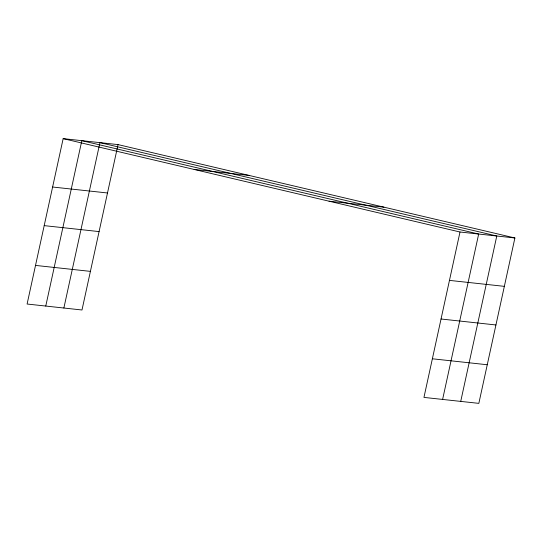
<?xml version="1.0" encoding="UTF-8"?>
<svg xmlns="http://www.w3.org/2000/svg" width="542" height="542" viewBox="0 0 542 542"><rect width="100%" height="100%" fill="white"/><g stroke="black" fill="none" stroke-linecap="round" stroke-linejoin="round"><path stroke-width="0.81" d="M118.048 144.599L63.163 138.637L27.1 304.028L81.991 309.99L118.048 144.599L514.9 237.972L478.837 403.363L423.952 397.401L460.009 232.01L514.9 237.972M45.765 306.054L81.822 140.663L478.674 234.042L442.611 399.427M63.875 308.019L99.938 142.634L496.784 236.007L460.727 401.392M194.124 169.45L249.008 175.412M329.048 201.197L383.939 207.159M52.615 187.017L107.499 192.979M44.193 225.628L99.084 231.59M449.46 280.39L504.351 286.352M35.521 265.411L90.406 271.373M441.046 319.001L495.93 324.97M432.367 358.784L487.258 364.752M63.163 138.637L460.009 232.01"/></g></svg>
